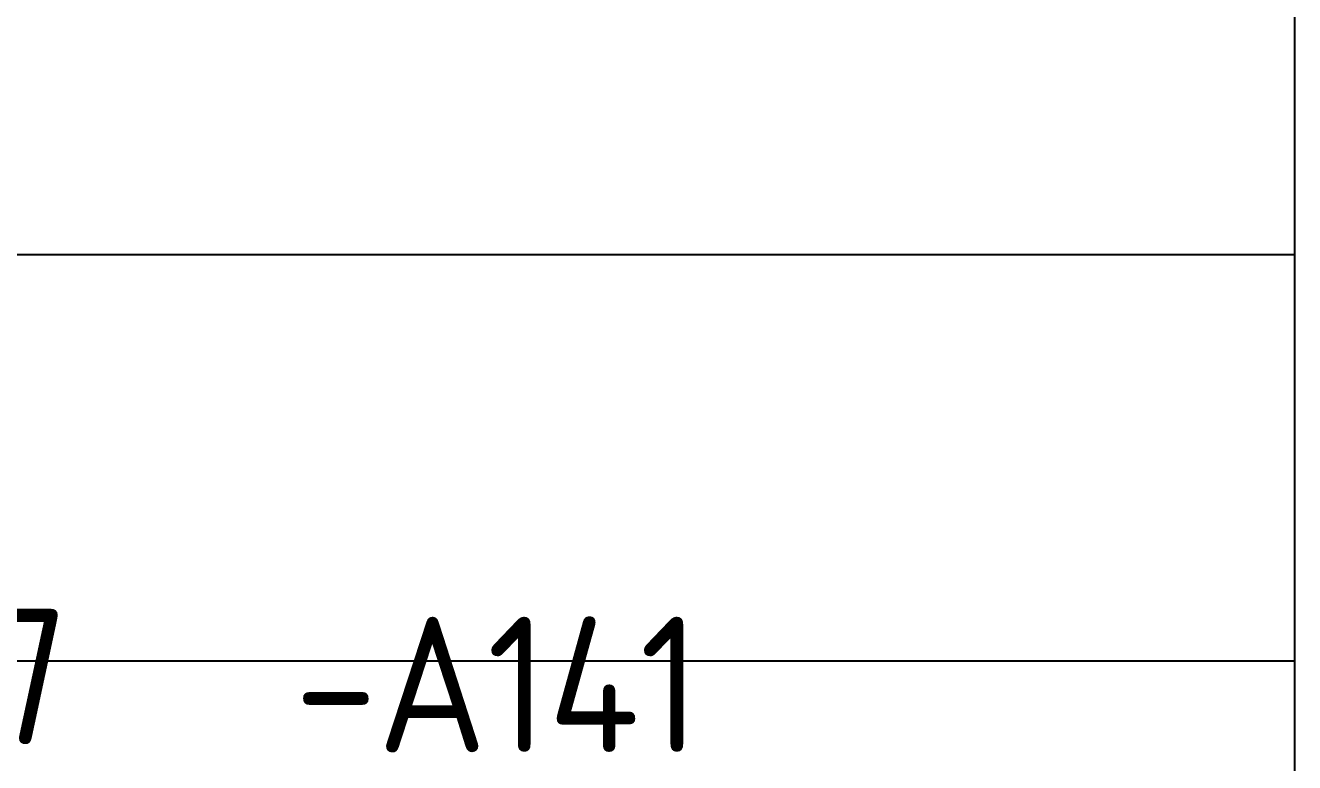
# Model space of a CAD drawing. Header units: millimetres. Extents: x 42151 to 59780, y 37376 to 44547.
# Drawn here: x 48284.1 to 48471.5, y 43319.7 to 43428.6 of the extents above; entities that cross this region are included whole.
import ezdxf
from ezdxf.enums import TextEntityAlignment as Align

# ---------------------------------------------------------------- set-up
doc = ezdxf.new("R2010")
doc.units = ezdxf.units.MM
doc.layers.add('000-PI_TEXT', color=7, linetype='Continuous')
doc.layers.add('002-PI-Kabelska kanalica', color=150, linetype='Continuous')
doc.styles.add('PI0', font='isocpeur.ttf', dxfattribs={"width": 0.9})

# ---------------------------------------------------------------- blocks, each defined once
blk = doc.blocks.new('*U137')
at = {"layer": '002-PI-Kabelska kanalica'}
for p, q in [((-20, 519), (40, 519)), ((-20, -100), (-20, 519)), ((40, -100), (40, 519))]:
    blk.add_line(p, q, dxfattribs=at)
blk = doc.blocks.new('*U136')
at = {"layer": '002-PI-Kabelska kanalica'}
blk.add_line((60, -100), (60, 1630), dxfattribs=at)

msp = doc.modelspace()

# ---------------------------------------------------------------- block references
for name, p, rotation in [('*U136', (48531.526, 43844.747), 180), ('*U137', (47952.526, 43374.747), 270)]:
    msp.add_blockref(name, p, dxfattribs=dict(rotation=rotation))

# ---------------------------------------------------------------- texts
at = {"layer": '000-PI_TEXT', "style": 'PI0', "width": 0.9}
for s, p in [('-A131...-A137', (48221.611, 43332.472)), ('-A141', (48353.793, 43331.285))]:
    msp.add_text(s, height=20, dxfattribs=at).set_placement(p, align=Align.MIDDLE)

doc.saveas('drawing.dxf')
